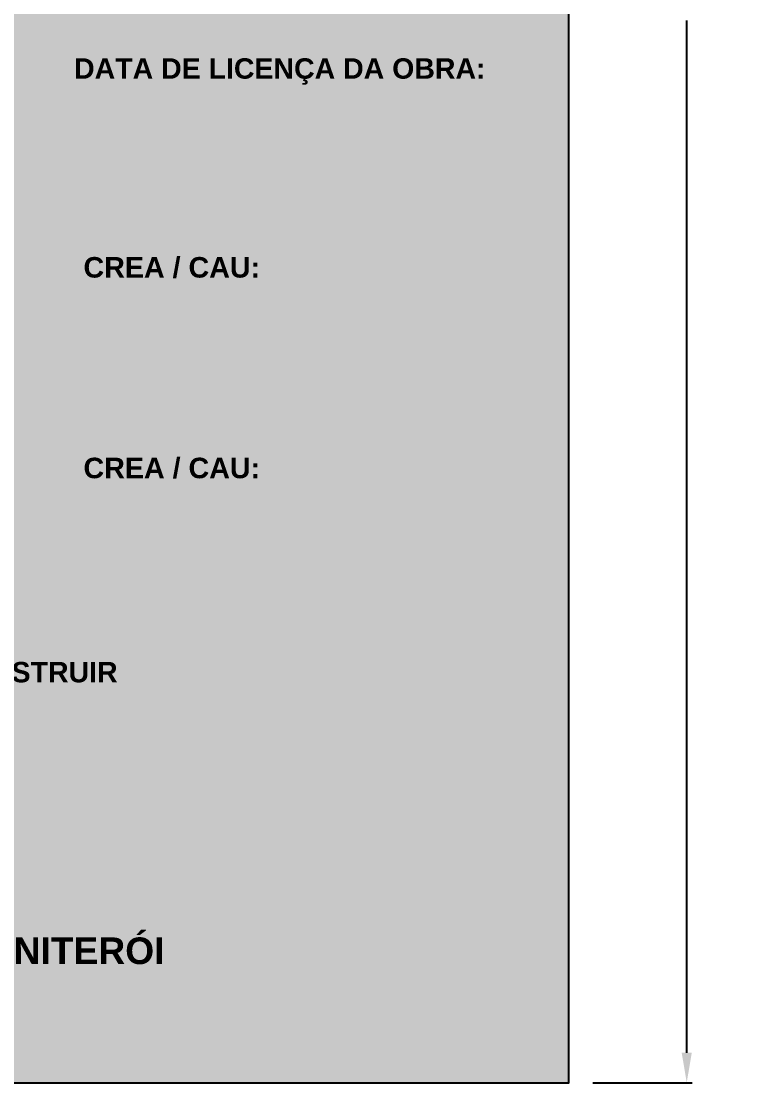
# Model space of a CAD drawing. Header units: millimetres. Extents: x 85 to 447, y 59 to 294.
# Drawn here: x 190.7 to 263.8, y 58.7 to 164.7 of the extents above; entities that cross this region are included whole.
import ezdxf

# ---------------------------------------------------------------- set-up
doc = ezdxf.new("R2010")
doc.units = ezdxf.units.MM
doc.layers.add('BG', color=7, linetype='Continuous')
doc.styles.add('Arial$101H0', font='arialbd.ttf')
doc.styles.get("Standard").update_dxf_attribs({"font": 'arial.ttf'})
doc.dimstyles.get("Standard").update_dxf_attribs({"dimtxt": 0.18, "dimasz": 0.18, "dimexe": 0.18, "dimexo": 0.0625, "dimgap": 0.09, "dimtad": 0, "dimtih": 1, "dimtoh": 1, "dimdec": 4, "dimzin": 0, "dimdsep": 46, "dimtxsty": 'Standard', "dimcen": 0.09, "dimadec": 0, "dimazin": 0, "dimtfac": 1, "dimtdec": 4, "dimtofl": 0, "dimtmove": 0, "dimatfit": 3, "dimfxl": 1, "dimtolj": 1, "dimtzin": 0, "dimarcsym": 0})

# ---------------------------------------------------------------- blocks, each defined once
blk = doc.blocks.new('_CLOSEDFILLED')
at = {"color": 0, "lineweight": -2}
blk.add_line((-1, 0), (-2, 0), dxfattribs=at)
blk.add_solid([(-1, 0.167), (0, 0), (-1, 0.167), (-1, -0.167)], dxfattribs=at)
blk = doc.blocks.new('*D6')
at = {"color": 0, "lineweight": -2, "transparency": 16777216}
for p, q in [((247.77, 278.73), (257.7, 278.73)), ((257.16, 275.73), (257.16, 172.67)), ((257.16, 61.73), (257.16, 164.8)), ((247.77, 58.73), (257.7, 58.73))]:
    blk.add_line(p, q, dxfattribs=at)
at = {"layer": 'Defpoints', "color": 0, "transparency": 16777216}
for p in [(245.37, 278.73), (245.37, 58.73), (257.16, 58.73)]:
    blk.add_point(p, dxfattribs=at)
at = {"color": 0, "lineweight": -2, "transparency": 16777216, "xscale": 3, "yscale": 3, "zscale": 3}
for p, rotation in [((257.16, 278.73), 90), ((257.16, 58.73), 270)]:
    blk.add_blockref('_CLOSEDFILLED', p, dxfattribs=dict(at, rotation=rotation))
at = {"color": 0, "transparency": 16777216, "insert": (257.16, 168.73), "char_height": 3, "attachment_point": 5}
blk.add_mtext('220 cm', dxfattribs=at)

msp = doc.modelspace()

# ---------------------------------------------------------------- hatches: boundary and pattern name
at = {"layer": 'BG', "true_color": 0x5e416d}
msp.add_hatch(color=197, dxfattribs=at).paths.add_polyline_path([(85.368, 58.734), (245.368, 58.734), (245.368, 278.734), (85.368, 278.734)])
at = {"layer": 'BG', "true_color": 0xf2f2f2}
for points in [[(240.368, 163.734), (191.618, 163.734), (191.618, 145.734), (240.368, 145.734)], [(240.368, 143.734), (90.368, 143.734), (90.368, 125.734), (240.368, 125.734)], [(240.368, 123.734), (90.368, 123.734), (90.368, 105.734), (240.368, 105.734)], [(240.368, 103.734), (90.368, 103.734), (90.368, 79.734), (240.368, 79.734)]]:
    msp.add_hatch(color=7, dxfattribs=at).paths.add_polyline_path(points)

# ---------------------------------------------------------------- linework, layer by layer
msp.add_lwpolyline([(85.368, 58.734), (245.368, 58.734), (245.368, 278.734), (85.368, 278.734), (85.368, 58.734)], close=True)

# ---------------------------------------------------------------- texts
at = {"color": 250, "style": 'Arial$101H0'}
for s, height, p in [('DATA DE LICENÇA DA OBRA:', 2.03719, (195.961, 158.997)), ('CREA / CAU:', 2.0485, (196.9, 139.136)), ('CREA / CAU:', 2.0485, (196.9, 119.1)), ('OUTORGA ONEROSA DO DIREITO DE CONSTRUIR', 2.03741, (130.742, 98.718))]:
    msp.add_text(s, height=height, dxfattribs=at).set_placement(p)
at = {"color": 7, "true_color": 0xf2f2f2, "style": 'Arial$101H0'}
msp.add_text('PREFEITURA MUNICIPAL DE NITERÓI', height=2.66042, dxfattribs=at).set_placement((137.274, 70.586))

# ---------------------------------------------------------------- dimensions: what is measured, and where the dimension line sits
dim = msp.add_aligned_dim(p1=(245.368, 278.734), p2=(245.368, 58.734), distance=11.796, dimstyle='Standard', override={"dimscale": 3, "dimtxt": 1, "dimasz": 1, "dimexo": 0.8, "dimgap": 0.8, "dimdec": 2, "dimzin": 8, "dimpost": ' cm', "dimtdec": 2, "dimtofl": 1, "dimtolj": 0, "dimtzin": 8})
dim.commit()
dim.dimension.update_dxf_attribs({"geometry": '*D6', "text_midpoint": (257.164, 168.734)})

doc.saveas('drawing.dxf')
